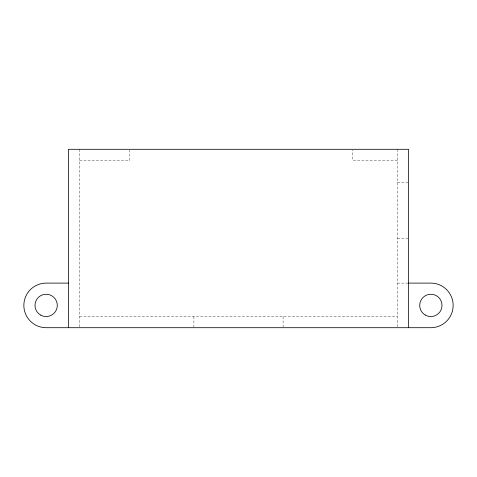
<?xml version="1.0" encoding="UTF-8"?>
<svg xmlns="http://www.w3.org/2000/svg" width="477" height="477" viewBox="0 0 477 477"><rect width="100%" height="100%" fill="white"/><g stroke="black" fill="none" stroke-linecap="round" stroke-linejoin="round"><path stroke-width="0.36" stroke-dasharray="2.38 1.79" d="M79.605 160.445L129.78 160.445L129.78 150.04M397.395 160.445L352.795 160.445L352.795 150.04M397.395 182.745L407.805 182.745M397.395 238.5L407.805 238.5M397.395 283.105L407.805 283.105M79.605 316.555L397.395 316.555M397.395 149.295L397.395 327.705M283.105 316.555L283.105 326.96M193.895 316.555L193.895 326.96M79.605 149.295L79.605 327.705"/><path stroke-width="0.72" d="M68.455 283.105L46.15 283.105A22.3 22.3 0 0 0 23.85 305.405A22.3 22.3 0 0 0 46.15 327.705L430.85 327.705A22.3 22.3 0 0 0 453.15 305.405A22.3 22.3 0 0 0 430.85 283.105L408.545 283.105M408.545 327.705L408.545 149.295L68.455 149.295L68.455 327.705M425.275 315.058A11.15 11.15 0 0 0 442 305.405A11.15 11.15 0 0 0 425.275 295.746A11.15 11.15 0 0 0 425.275 315.058M40.575 315.058A11.15 11.15 0 0 0 57.3 305.405A11.15 11.15 0 0 0 40.575 295.746A11.15 11.15 0 0 0 40.575 315.058"/></g></svg>
